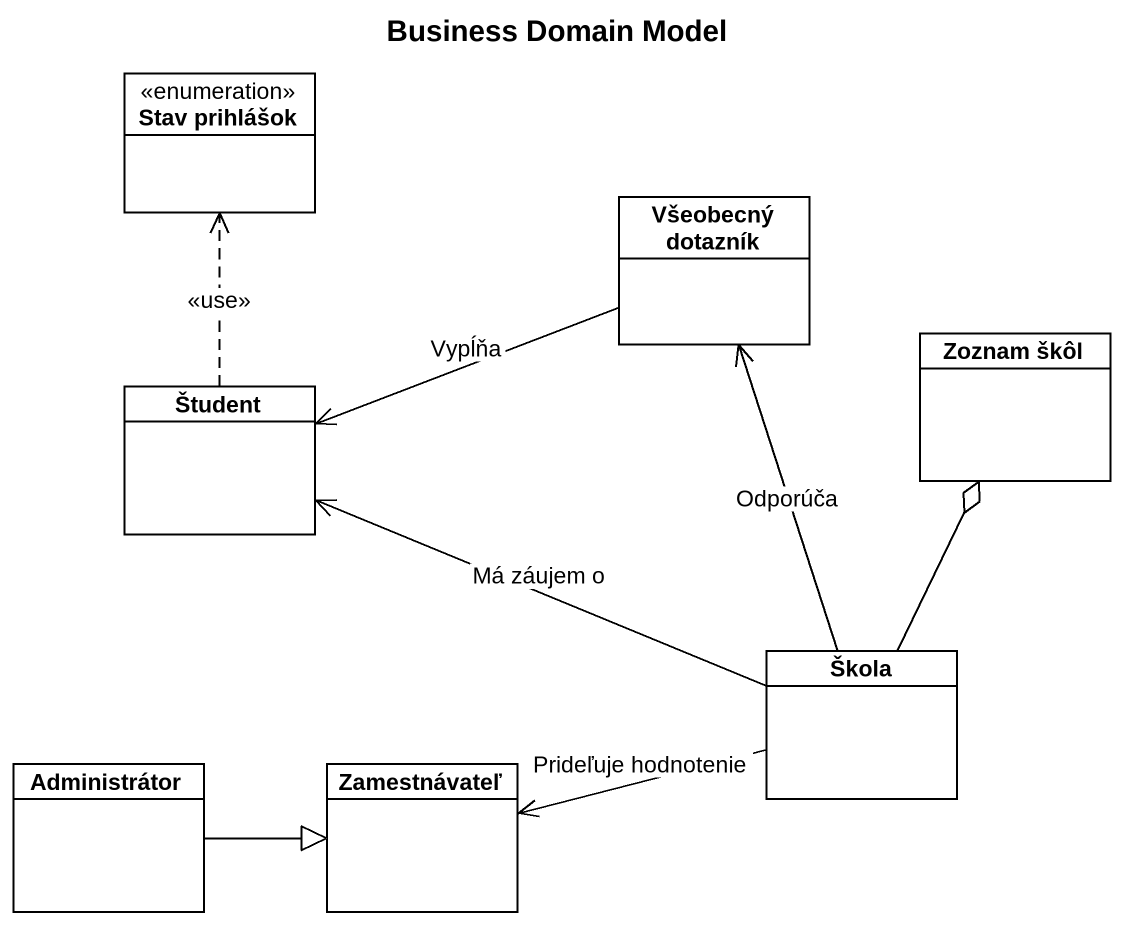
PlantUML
@startuml
title Business Domain Model
hide circle
hide empty members
enum "Stav prihlášok" as Stav_prihlášok
class "Všeobecný dotazník" as Všeobecný_dotazník
class Študent
class "Zoznam škôl" as Zoznam_škôl
class Škola
class Administrátor
class Zamestnávateľ
Všeobecný_dotazník <-- Škola : Odporúča
Študent .up.> Stav_prihlášok : <<use>>
Študent <-right- Všeobecný_dotazník : Vypĺňa
Škola -left-> Študent : Má záujem o
Škola -up-o Zoznam_škôl
Administrátor -right-|> Zamestnávateľ
Zamestnávateľ <-right- Škola : Prideľuje hodnotenie
@enduml
